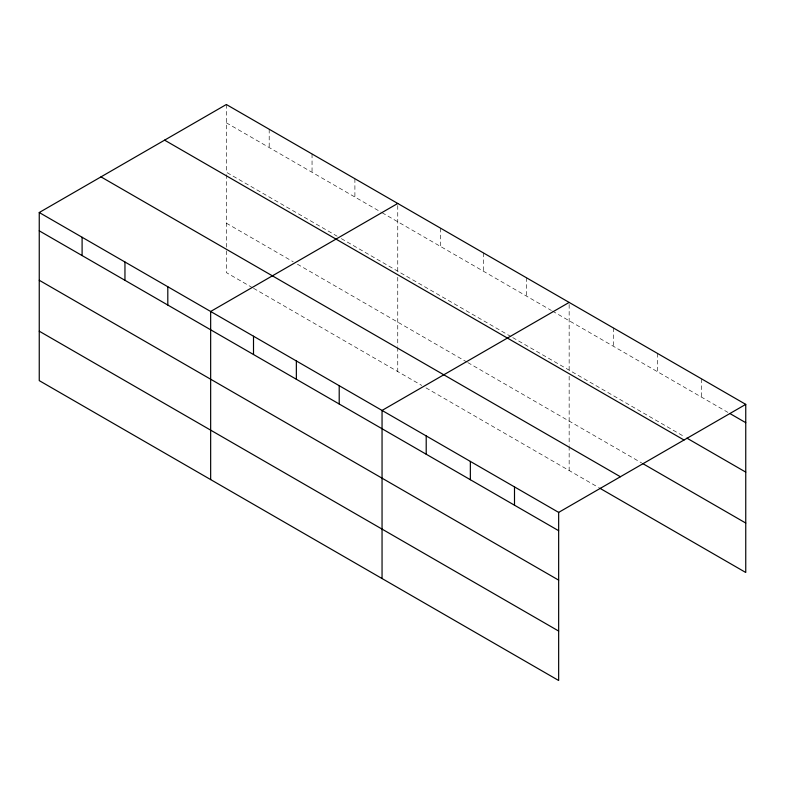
<?xml version="1.0" encoding="UTF-8"?>
<svg xmlns="http://www.w3.org/2000/svg" width="785" height="785" viewBox="0 0 785 785"><rect width="100%" height="100%" fill="white"/><g stroke="black" fill="none" stroke-linecap="round" stroke-linejoin="round"><path stroke-width="0.59" stroke-dasharray="3.92 2.94" d="M226.345 104.503L226.345 172.239L337.138 236.206M397.75 271.198L397.75 203.462M569.154 370.157L569.154 302.421M226.345 122.813L381.029 212.117M382.079 212.715L551.384 310.467M552.434 311.076L727.881 412.37M341.318 238.62L511.673 336.971M512.713 337.57L684.785 436.911M226.345 223.175L293.237 261.788M297.417 264.202L466.732 361.954M467.772 362.562L641.688 462.964M252.476 287.693L226.345 272.601L226.345 248.492M253.526 288.291L421.79 385.445M425.97 387.859L598.582 487.514M701.604 378.89L701.604 397.19M657.447 353.397L657.447 371.707M613.301 327.904L613.301 346.214M569.154 376.221L569.154 445.203M569.154 446.41L569.154 470.519M526.303 277.674L526.303 295.984M483.452 252.937L483.452 271.247M440.601 228.2L440.601 246.51M397.75 277.262L397.75 346.244M397.75 347.451L397.75 371.56M354.899 178.725L354.899 197.025M312.047 153.978L312.047 172.288M269.196 129.24L269.196 147.551M226.345 174.662L226.345 247.285"/><path stroke-width="1.18" d="M39.25 212.519L558.655 512.399L558.655 680.497L39.25 380.627L39.25 212.519L226.345 104.503L745.75 404.373L745.75 572.481L599.642 488.123M397.75 203.462L210.655 311.478L210.655 479.586M569.154 302.421L382.05 410.437L382.05 578.545M558.655 512.399L745.75 404.373M729.981 413.577L745.75 422.683M686.885 438.128L745.75 472.119M164.605 140.152L684.01 440.022M642.738 463.572L745.75 523.045M100.99 176.88L620.395 476.75M39.25 230.829L558.655 530.699M39.25 280.265L558.655 580.135M39.25 331.191L558.655 631.062M514.499 486.906L514.499 505.216M470.352 461.413L470.352 479.723M426.206 435.93L426.206 454.24M339.208 385.7L339.208 404.01M296.357 360.963L296.357 379.263M253.506 336.215L253.506 354.526M167.804 286.741L167.804 305.051M124.952 262.004L124.952 280.314M82.101 237.266L82.101 255.567"/></g></svg>
